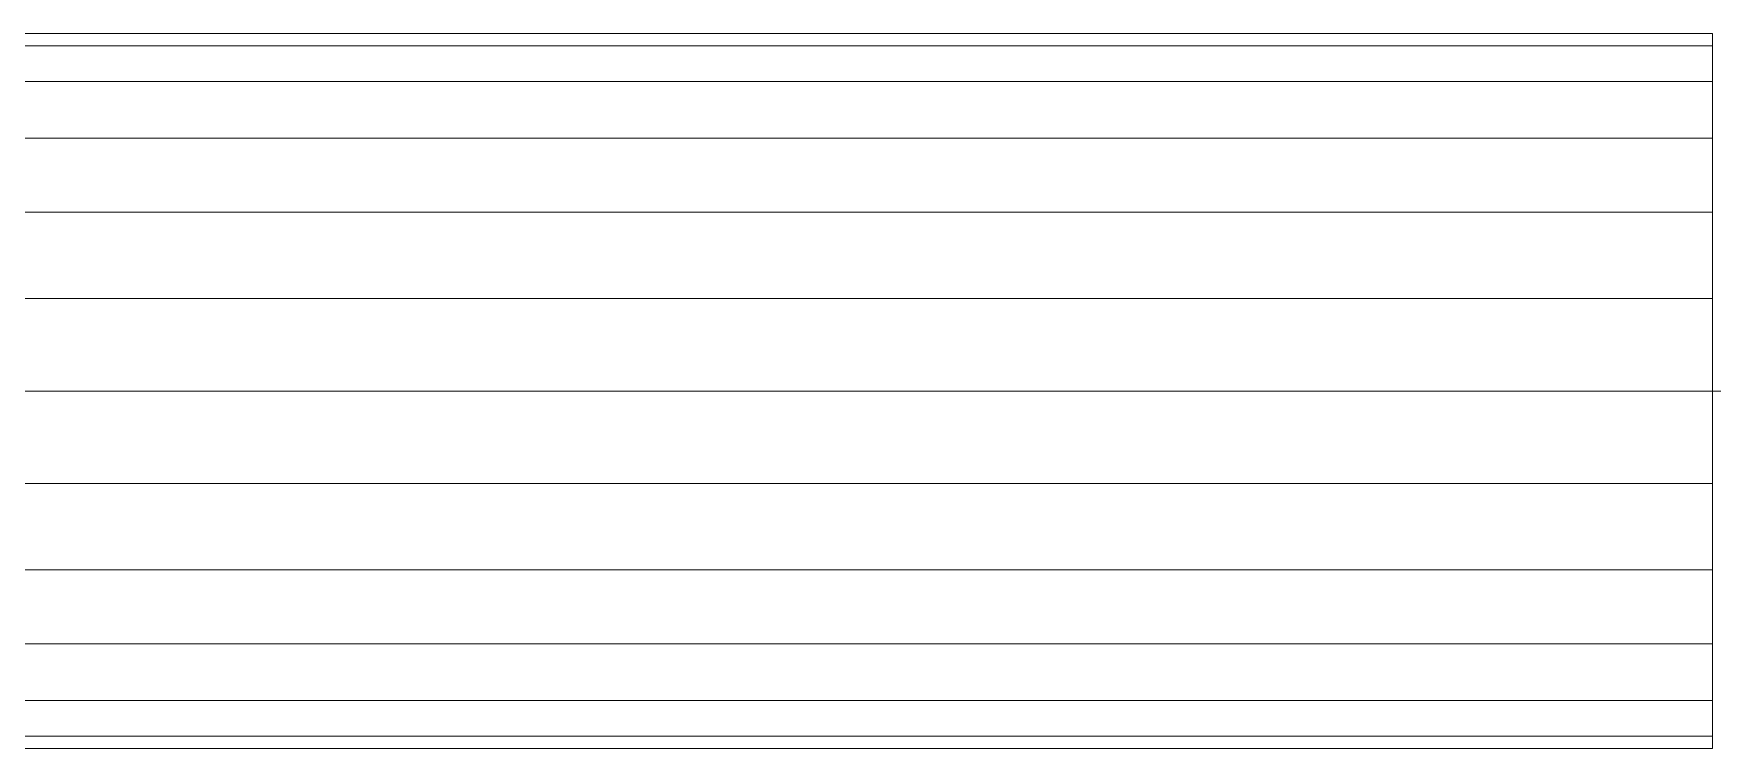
# Model space of a CAD drawing. Header units: inches. Extents: x -3325 to -59, y 5 to 733.
# Drawn here: x -2431.25 to -2424.51, y 270.56 to 273.44 of the extents above; entities that cross this region are included whole.
import ezdxf

# ---------------------------------------------------------------- set-up
doc = ezdxf.new("R2010")
doc.units = ezdxf.units.IN
doc.header["$MEASUREMENT"] = 0
doc.layers.add('P-PIPE', color=10, linetype='Continuous', lineweight=9)

msp = doc.modelspace()

# ---------------------------------------------------------------- linework, layer by layer
at = {"layer": 'P-PIPE', "color": 1}
for p in [(-2604.0079, 272, 1076), (-2604.0079, 272, 1076), (-2418.5229, 272, 1076)]:
    msp.add_line(p, (-2424.5071, 272, 1076), dxfattribs=at)

# ---------------------------------------------------------------- meshes
mesh = msp.add_polyface(dxfattribs=at)
corners = [(-2604.0079, 273.4375, 1076), (-2604.0079, 273.3885, 1076.372), (-2604.0079, 273.2449, 1076.7188), (-2604.0079, 273.0165, 1077.0165), (-2604.0079, 272.7187, 1077.2449), (-2604.0079, 272.3721, 1077.3885), (-2604.0079, 272, 1077.4375), (-2424.5072, 272, 1077.4375), (-2424.5072, 272.3721, 1077.3885), (-2424.5072, 272.7187, 1077.2449), (-2424.5072, 273.0165, 1077.0165), (-2424.5072, 273.2449, 1076.7188), (-2424.5072, 273.3885, 1076.372), (-2424.5072, 273.4375, 1076)]
mesh.append_faces([[corners[k] for k in face] for face in [(7, 8, 5, 6)]], dxfattribs={"vtx1": -1, "color": 1})
mesh.append_faces([[corners[k] for k in face] for face in [(8, 9, 4, 5), (3, 4, 9, 10), (11, 12, 1, 2), (2, 3, 10, 11)]], dxfattribs={"vtx1": -1, "vtx3": -1, "color": 1})
mesh.append_faces([[corners[k] for k in face] for face in [(12, 13, 0, 1)]], dxfattribs={"vtx3": -1, "color": 1})
mesh = msp.add_polyface(dxfattribs=at)
corners = [(-2604.0079, 272, 1074.5625), (-2604.0079, 272.3721, 1074.6115), (-2604.0079, 272.7187, 1074.7551), (-2604.0079, 273.0165, 1074.9836), (-2604.0079, 273.2449, 1075.2813), (-2604.0079, 273.3885, 1075.628), (-2604.0079, 273.4375, 1076), (-2424.5072, 273.4375, 1076), (-2424.5072, 273.3885, 1075.628), (-2424.5072, 273.2449, 1075.2813), (-2424.5072, 273.0165, 1074.9836), (-2424.5072, 272.7187, 1074.7551), (-2424.5072, 272.3721, 1074.6115), (-2424.5072, 272, 1074.5625)]
mesh.append_faces([[corners[k] for k in face] for face in [(7, 8, 5, 6)]], dxfattribs={"vtx1": -1, "color": 1})
mesh.append_faces([[corners[k] for k in face] for face in [(8, 9, 4, 5), (3, 4, 9, 10), (11, 12, 1, 2), (2, 3, 10, 11)]], dxfattribs={"vtx1": -1, "vtx3": -1, "color": 1})
mesh.append_faces([[corners[k] for k in face] for face in [(12, 13, 0, 1)]], dxfattribs={"vtx3": -1, "color": 1})
mesh = msp.add_polyface(dxfattribs=at)
corners = [(-2424.5072, 270.5625, 1076), (-2424.5072, 270.6115, 1075.628), (-2424.5072, 270.7551, 1075.2813), (-2424.5072, 270.9835, 1074.9836), (-2424.5072, 271.2813, 1074.7551), (-2424.5072, 271.6279, 1074.6115), (-2424.5072, 272, 1074.5625), (-2424.5072, 272.3721, 1074.6115), (-2424.5072, 272.7187, 1074.7551), (-2424.5072, 273.0165, 1074.9836), (-2424.5072, 273.2449, 1075.2813), (-2424.5072, 273.3885, 1075.628), (-2424.5072, 273.4375, 1076), (-2424.5072, 273.3885, 1076.372), (-2424.5072, 273.2449, 1076.7188), (-2424.5072, 273.0165, 1077.0165), (-2424.5072, 272.7187, 1077.2449), (-2424.5072, 272.3721, 1077.3885), (-2424.5072, 272, 1077.4375), (-2424.5072, 271.6279, 1077.3885), (-2424.5072, 271.2813, 1077.2449), (-2424.5072, 270.9835, 1077.0165), (-2424.5072, 270.7551, 1076.7188), (-2424.5072, 270.6115, 1076.372)]
mesh.append_faces([[corners[k] for k in face] for face in [(1, 23, 0), (10, 8, 9)]], dxfattribs={"vtx0": -1, "color": 1})
mesh.append_faces([[corners[k] for k in face] for face in [(11, 14, 8, 10)]], dxfattribs={"vtx0": -1, "vtx1": -1, "vtx2": -1, "color": 1})
mesh.append_faces([[corners[k] for k in face] for face in [(19, 4, 5, 7)]], dxfattribs={"vtx0": -1, "vtx2": -1, "vtx3": -1, "color": 1})
mesh.append_faces([[corners[k] for k in face] for face in [(19, 20, 4)]], dxfattribs={"vtx1": -1, "vtx2": -1, "color": 1})
mesh.append_faces([[corners[k] for k in face] for face in [(1, 2, 22, 23), (7, 8, 16, 17)]], dxfattribs={"vtx1": -1, "vtx3": -1, "color": 1})
mesh.append_faces([[corners[k] for k in face] for face in [(5, 6, 7)]], dxfattribs={"vtx2": -1, "color": 1})
mesh.append_faces([[corners[k] for k in face] for face in [(2, 3, 4, 22), (20, 21, 22, 4), (17, 18, 19, 7), (14, 15, 16, 8)]], dxfattribs={"vtx2": -1, "vtx3": -1, "color": 1})
mesh.append_faces([[corners[k] for k in face] for face in [(11, 12, 13, 14)]], dxfattribs={"vtx3": -1, "color": 1})
mesh = msp.add_polyface(dxfattribs=at)
corners = [(-2604.0079, 272, 1077.4375), (-2604.0079, 271.6279, 1077.3885), (-2604.0079, 271.2813, 1077.2449), (-2604.0079, 270.9835, 1077.0165), (-2604.0079, 270.7551, 1076.7188), (-2604.0079, 270.6115, 1076.372), (-2604.0079, 270.5625, 1076), (-2424.5072, 270.5625, 1076), (-2424.5072, 270.6115, 1076.372), (-2424.5072, 270.7551, 1076.7188), (-2424.5072, 270.9835, 1077.0165), (-2424.5072, 271.2813, 1077.2449), (-2424.5072, 271.6279, 1077.3885), (-2424.5072, 272, 1077.4375)]
mesh.append_faces([[corners[k] for k in face] for face in [(8, 9, 4, 5), (3, 4, 9, 10), (11, 12, 1, 2), (2, 3, 10, 11)]], dxfattribs={"vtx1": -1, "vtx3": -1, "color": 1})
mesh.append_faces([[corners[k] for k in face] for face in [(6, 7, 8, 5)]], dxfattribs={"vtx2": -1, "color": 1})
mesh.append_faces([[corners[k] for k in face] for face in [(12, 13, 0, 1)]], dxfattribs={"vtx3": -1, "color": 1})
mesh = msp.add_polyface(dxfattribs=at)
corners = [(-2604.0079, 270.5625, 1076), (-2604.0079, 270.6115, 1075.628), (-2604.0079, 270.7551, 1075.2813), (-2604.0079, 270.9835, 1074.9836), (-2604.0079, 271.2813, 1074.7551), (-2604.0079, 271.6279, 1074.6115), (-2604.0079, 272, 1074.5625), (-2424.5072, 272, 1074.5625), (-2424.5072, 271.6279, 1074.6115), (-2424.5072, 271.2813, 1074.7551), (-2424.5072, 270.9835, 1074.9836), (-2424.5072, 270.7551, 1075.2813), (-2424.5072, 270.6115, 1075.628), (-2424.5072, 270.5625, 1076)]
mesh.append_faces([[corners[k] for k in face] for face in [(7, 8, 5, 6)]], dxfattribs={"vtx1": -1, "color": 1})
mesh.append_faces([[corners[k] for k in face] for face in [(8, 9, 4, 5), (3, 4, 9, 10), (11, 12, 1, 2), (2, 3, 10, 11)]], dxfattribs={"vtx1": -1, "vtx3": -1, "color": 1})
mesh.append_faces([[corners[k] for k in face] for face in [(12, 13, 0, 1)]], dxfattribs={"vtx3": -1, "color": 1})

doc.saveas('drawing.dxf')
